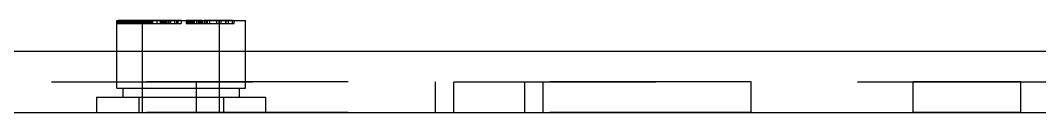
# Model space of a CAD drawing. Header units: millimetres. Extents: x 1262 to 3787, y 0 to 841.
# Drawn here: x 2880 to 2913.07, y 627.16 to 630.16 of the extents above; entities that cross this region are included whole.
import ezdxf

# ---------------------------------------------------------------- set-up
doc = ezdxf.new("R2010")
doc.units = ezdxf.units.MM
doc.header["$LTSCALE"] = 65.395
doc.linetypes.add('HIDDEN', pattern=[0.2, 0.1, -0.1])
doc.layers.get('0').update_dxf_attribs({"linetype": 'CONTINUOUS'})
doc.layers.add('02___PRT_ALL_AXES', color=7, linetype='CONTINUOUS')
doc.layers.add('DEFAULT_2', color=8, linetype='HIDDEN')

msp = doc.modelspace()

# ---------------------------------------------------------------- linework, layer by layer
at = {"color": 3, "linetype": 'Continuous'}
for p, q in [((2749.21, 629.158), (3161.21, 629.158)), ((2750.21, 627.158), (2951.426, 627.158))]:
    msp.add_line(p, q, dxfattribs=at)
at = {"layer": '02___PRT_ALL_AXES', "color": 8, "linetype": 'HIDDEN'}
for p, q in [((2883.12, 627.958), (2883.12, 630.158)), ((2883.12, 630.158), (2887.3, 630.158)), ((2883.96, 627.158), (2883.96, 630.158)), ((2886.46, 627.158), (2886.46, 630.158)), ((2887.3, 627.958), (2887.3, 630.158)), ((2903.71, 628.158), (2883.96, 628.158)), ((2885.71, 627.158), (2885.71, 628.158)), ((2893.46, 627.158), (2893.46, 628.158)), ((2894.06, 627.158), (2894.06, 628.158)), ((2896.36, 627.158), (2896.36, 628.158)), ((2896.96, 627.158), (2896.96, 628.158)), ((2903.71, 627.158), (2903.71, 628.158)), ((2908.96, 627.158), (2908.96, 628.158)), ((2912.46, 628.158), (2908.96, 628.158)), ((2912.46, 627.158), (2912.46, 628.158)), ((2903.71, 627.158), (2883.96, 627.158)), ((2912.46, 627.158), (2908.96, 627.158))]:
    msp.add_line(p, q, dxfattribs=at)
at = {"layer": 'DEFAULT_2', "color": 8, "linetype": 'HIDDEN'}
for p, q in [((2883.12, 627.958), (2883.12, 630.158)), ((2883.146, 630.158), (2883.146, 630.058)), ((2883.146, 630.058), (2884.528, 630.058)), ((2883.15, 630.158), (2883.15, 630.058)), ((2883.168, 630.158), (2883.168, 630.058)), ((2883.17, 630.058), (2883.17, 630.158)), ((2884.528, 630.158), (2883.17, 630.158)), ((2883.189, 630.158), (2883.189, 630.058)), ((2883.194, 630.158), (2883.194, 630.058)), ((2883.222, 630.158), (2883.222, 630.058)), ((2883.223, 630.158), (2883.223, 630.058)), ((2883.228, 630.158), (2883.228, 630.058)), ((2883.232, 630.158), (2883.232, 630.058)), ((2883.234, 630.158), (2883.234, 630.058)), ((2883.238, 630.158), (2883.238, 630.058)), ((2883.256, 630.158), (2883.256, 630.058)), ((2883.267, 630.158), (2883.267, 630.058)), ((2883.269, 630.158), (2883.269, 630.058)), ((2883.271, 630.158), (2883.271, 630.058)), ((2883.282, 630.158), (2883.282, 630.058)), ((2883.287, 630.158), (2883.287, 630.058)), ((2883.321, 630.158), (2883.321, 630.058)), ((2883.322, 630.158), (2883.322, 630.058)), ((2883.327, 630.158), (2883.327, 630.058)), ((2883.341, 630.158), (2883.341, 630.058)), ((2883.354, 630.158), (2883.354, 630.058)), ((2883.367, 630.158), (2883.367, 630.058)), ((2883.388, 630.158), (2883.388, 630.058)), ((2883.405, 630.158), (2883.405, 630.058)), ((2883.438, 630.158), (2883.438, 630.058)), ((2883.442, 630.158), (2883.442, 630.058)), ((2883.473, 630.158), (2883.473, 630.058)), ((2883.481, 630.158), (2883.481, 630.058)), ((2883.484, 630.158), (2883.484, 630.058)), ((2883.514, 630.158), (2883.514, 630.058)), ((2883.532, 630.158), (2883.532, 630.058)), ((2883.543, 630.158), (2883.543, 630.058)), ((2883.545, 630.158), (2883.545, 630.058)), ((2883.552, 630.158), (2883.552, 630.058)), ((2883.569, 630.158), (2883.569, 630.058)), ((2883.584, 630.158), (2883.584, 630.058)), ((2883.59, 630.158), (2883.59, 630.058)), ((2883.595, 630.158), (2883.595, 630.058)), ((2883.608, 630.158), (2883.608, 630.058)), ((2883.61, 630.158), (2883.61, 630.058)), ((2883.622, 630.158), (2883.622, 630.058)), ((2883.637, 630.158), (2883.637, 630.058)), ((2883.651, 630.158), (2883.651, 630.058)), ((2883.673, 630.158), (2883.673, 630.058)), ((2883.685, 630.158), (2883.685, 630.058)), ((2883.693, 630.158), (2883.693, 630.058)), ((2883.698, 630.158), (2883.698, 630.058)), ((2883.7, 630.158), (2883.7, 630.058)), ((2883.711, 630.158), (2883.711, 630.058)), ((2883.717, 630.158), (2883.717, 630.058)), ((2883.726, 630.158), (2883.726, 630.058)), ((2883.73, 630.158), (2883.73, 630.058)), ((2883.737, 630.158), (2883.737, 630.058)), ((2883.738, 630.158), (2883.738, 630.058)), ((2883.744, 630.158), (2883.744, 630.058)), ((2883.751, 630.158), (2883.751, 630.058)), ((2883.755, 630.158), (2883.755, 630.058)), ((2883.764, 630.158), (2883.764, 630.058)), ((2883.766, 630.158), (2883.766, 630.058)), ((2883.768, 630.158), (2883.768, 630.058)), ((2883.772, 630.158), (2883.772, 630.058)), ((2883.776, 630.158), (2883.776, 630.058)), ((2883.777, 630.158), (2883.777, 630.058)), ((2883.786, 630.158), (2883.786, 630.058)), ((2883.8, 630.158), (2883.8, 630.058)), ((2883.801, 630.158), (2883.801, 630.058)), ((2883.808, 630.158), (2883.808, 630.058)), ((2883.827, 630.158), (2883.827, 630.058)), ((2883.834, 630.158), (2883.834, 630.058)), ((2883.839, 630.158), (2883.839, 630.058)), ((2883.842, 630.158), (2883.842, 630.058)), ((2883.842, 630.158), (2883.842, 630.058)), ((2883.844, 630.158), (2883.844, 630.058)), ((2883.845, 630.058), (2883.845, 630.158)), ((2883.847, 630.158), (2883.847, 630.058)), ((2883.847, 630.158), (2883.847, 630.058)), ((2883.85, 630.158), (2883.85, 630.058)), ((2883.852, 630.158), (2883.852, 630.058)), ((2883.853, 630.158), (2883.853, 630.058)), ((2883.858, 630.158), (2883.858, 630.058)), ((2883.867, 630.158), (2883.867, 630.058)), ((2883.886, 630.158), (2883.886, 630.058)), ((2883.894, 630.158), (2883.894, 630.058)), ((2883.909, 630.158), (2883.909, 630.058)), ((2883.916, 630.058), (2883.916, 630.158)), ((2883.925, 630.158), (2883.925, 630.058)), ((2883.961, 630.158), (2883.961, 630.058)), ((2883.976, 630.158), (2883.976, 630.058)), ((2883.98, 630.158), (2883.98, 630.058)), ((2883.98, 630.158), (2883.98, 630.058)), ((2884.016, 630.158), (2884.016, 630.058)), ((2884.029, 630.158), (2884.029, 630.058)), ((2884.065, 630.158), (2884.065, 630.058)), ((2884.065, 630.158), (2884.065, 630.058)), ((2884.069, 630.158), (2884.069, 630.058)), ((2884.083, 630.158), (2884.083, 630.058)), ((2884.098, 630.158), (2884.098, 630.058)), ((2884.129, 630.158), (2884.129, 630.058)), ((2884.131, 630.158), (2884.131, 630.058)), ((2884.136, 630.158), (2884.136, 630.058)), ((2884.146, 630.158), (2884.146, 630.058)), ((2884.151, 630.158), (2884.151, 630.058)), ((2884.187, 630.158), (2884.187, 630.058)), ((2884.197, 630.158), (2884.197, 630.058)), ((2884.198, 630.158), (2884.198, 630.058)), ((2884.203, 630.158), (2884.203, 630.058)), ((2884.245, 630.158), (2884.245, 630.058)), ((2884.273, 630.158), (2884.273, 630.058)), ((2884.282, 630.158), (2884.282, 630.058)), ((2884.425, 630.158), (2884.425, 630.058)), ((2884.528, 630.158), (2884.528, 630.058)), ((2884.543, 630.158), (2884.543, 630.058)), ((2885.21, 630.158), (2884.543, 630.158)), ((2884.543, 630.058), (2885.21, 630.058)), ((2884.544, 630.158), (2884.544, 630.058)), ((2884.559, 630.158), (2884.559, 630.058)), ((2884.59, 630.158), (2884.59, 630.058)), ((2884.604, 630.158), (2884.604, 630.058)), ((2884.62, 630.158), (2884.62, 630.058)), ((2884.63, 630.158), (2884.63, 630.058)), ((2884.632, 630.158), (2884.632, 630.058)), ((2884.651, 630.158), (2884.651, 630.058)), ((2884.655, 630.158), (2884.655, 630.058)), ((2884.66, 630.158), (2884.66, 630.058)), ((2884.676, 630.158), (2884.676, 630.058)), ((2884.688, 630.158), (2884.688, 630.058)), ((2884.702, 630.158), (2884.702, 630.058)), ((2884.719, 630.058), (2884.719, 630.158)), ((2884.73, 630.158), (2884.73, 630.058)), ((2884.74, 630.158), (2884.74, 630.058)), ((2884.742, 630.158), (2884.742, 630.058)), ((2884.789, 630.158), (2884.789, 630.058)), ((2884.793, 630.158), (2884.793, 630.058)), ((2884.849, 630.158), (2884.849, 630.058)), ((2884.867, 630.158), (2884.867, 630.058)), ((2884.999, 630.158), (2884.999, 630.058)), ((2885.07, 630.058), (2885.07, 630.158)), ((2885.106, 630.158), (2885.106, 630.058)), ((2885.21, 630.158), (2885.21, 630.058)), ((2885.378, 630.158), (2885.378, 630.058)), ((2885.899, 630.158), (2885.378, 630.158)), ((2885.378, 630.058), (2886.932, 630.058)), ((2885.38, 630.158), (2885.38, 630.058)), ((2885.388, 630.158), (2885.388, 630.058)), ((2885.418, 630.158), (2885.418, 630.058)), ((2885.419, 630.158), (2885.419, 630.058)), ((2885.459, 630.158), (2885.459, 630.058)), ((2885.465, 630.158), (2885.465, 630.058)), ((2885.466, 630.158), (2885.466, 630.058)), ((2885.473, 630.158), (2885.473, 630.058)), ((2885.48, 630.158), (2885.48, 630.058)), ((2885.506, 630.158), (2885.506, 630.058)), ((2885.514, 630.158), (2885.514, 630.058)), ((2885.517, 630.158), (2885.517, 630.058)), ((2885.522, 630.058), (2885.522, 630.158)), ((2885.546, 630.158), (2885.546, 630.058)), ((2885.581, 630.158), (2885.581, 630.058)), ((2885.602, 630.158), (2885.602, 630.058)), ((2885.637, 630.158), (2885.637, 630.058)), ((2885.705, 630.158), (2885.705, 630.058)), ((2885.711, 630.158), (2885.711, 630.058)), ((2885.761, 630.158), (2885.761, 630.058)), ((2885.769, 630.158), (2885.769, 630.058)), ((2885.801, 630.158), (2885.801, 630.058)), ((2885.841, 630.158), (2885.841, 630.058)), ((2885.871, 630.158), (2885.871, 630.058)), ((2885.899, 630.158), (2885.899, 630.058)), ((2885.964, 630.158), (2885.964, 630.058)), ((2886.881, 630.158), (2885.964, 630.158)), ((2886.011, 630.158), (2886.011, 630.058)), ((2886.027, 630.058), (2886.027, 630.158)), ((2886.055, 630.158), (2886.055, 630.058)), ((2886.131, 630.158), (2886.131, 630.058)), ((2886.36, 630.158), (2886.36, 630.058)), ((2886.445, 630.058), (2886.445, 630.158)), ((2886.451, 630.158), (2886.451, 630.058)), ((2886.497, 630.158), (2886.497, 630.058)), ((2886.515, 630.058), (2886.515, 630.158)), ((2886.656, 630.158), (2886.656, 630.058)), ((2886.668, 630.058), (2886.668, 630.158)), ((2886.75, 630.058), (2886.75, 630.158)), ((2886.881, 630.058), (2886.881, 630.158)), ((2886.932, 630.058), (2886.932, 630.158)), ((2887.3, 627.958), (2887.3, 630.158)), ((2750.21, 628.158), (2951.426, 628.158)), ((2883.12, 627.958), (2887.3, 627.958)), ((2883.32, 627.958), (2883.32, 627.658)), ((2887.1, 627.958), (2887.1, 627.658)), ((2882.468, 627.658), (2882.468, 627.158)), ((2882.468, 627.658), (2887.952, 627.658)), ((2883.839, 627.658), (2883.839, 627.158)), ((2886.581, 627.658), (2886.581, 627.158)), ((2887.952, 627.658), (2887.952, 627.158))]:
    msp.add_line(p, q, dxfattribs=at)

doc.saveas('drawing.dxf')
